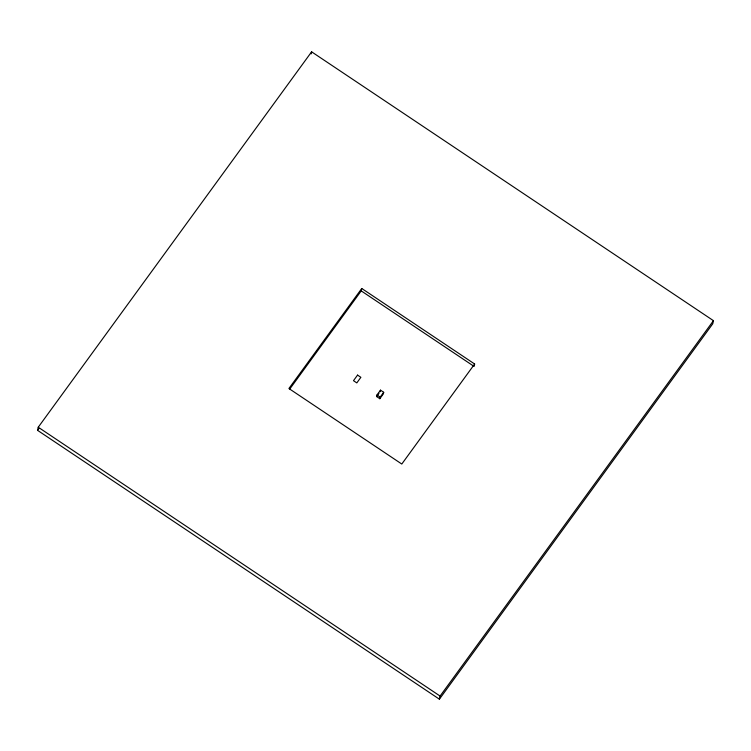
<?xml version="1.0" encoding="UTF-8"?>
<svg xmlns="http://www.w3.org/2000/svg" width="751" height="751" viewBox="0 0 751 751"><rect width="100%" height="100%" fill="white"/><g stroke="black" fill="none" stroke-linecap="round" stroke-linejoin="round"><path stroke-width="1.13" d="M37.55 430.332L38.245 427.225L311.609 51.819L713.45 320.668L712.755 323.775L439.391 699.181L37.55 430.332L38.93 428.436M311.149 53.894L311.609 51.819M361.222 290.89L361.766 288.487L474.641 364L474.097 366.413L361.222 290.89L289.755 389.037M376.626 396.566L376.974 394.988L380.504 390.144L383.705 392.285L383.348 393.871L379.828 398.706L376.626 396.566L378.973 393.336M380.147 391.722L380.504 390.144M379.828 398.706L380.184 397.129L383.705 392.285M439.391 699.181L440.086 696.064L713.45 320.668M361.766 288.487L288.919 388.52L401.794 464.034L474.641 364M376.974 394.988L380.184 397.129M38.245 427.225L440.086 696.064M357.56 375.096L353.486 380.682L356.809 382.907L360.874 377.312L357.56 375.096"/></g></svg>
